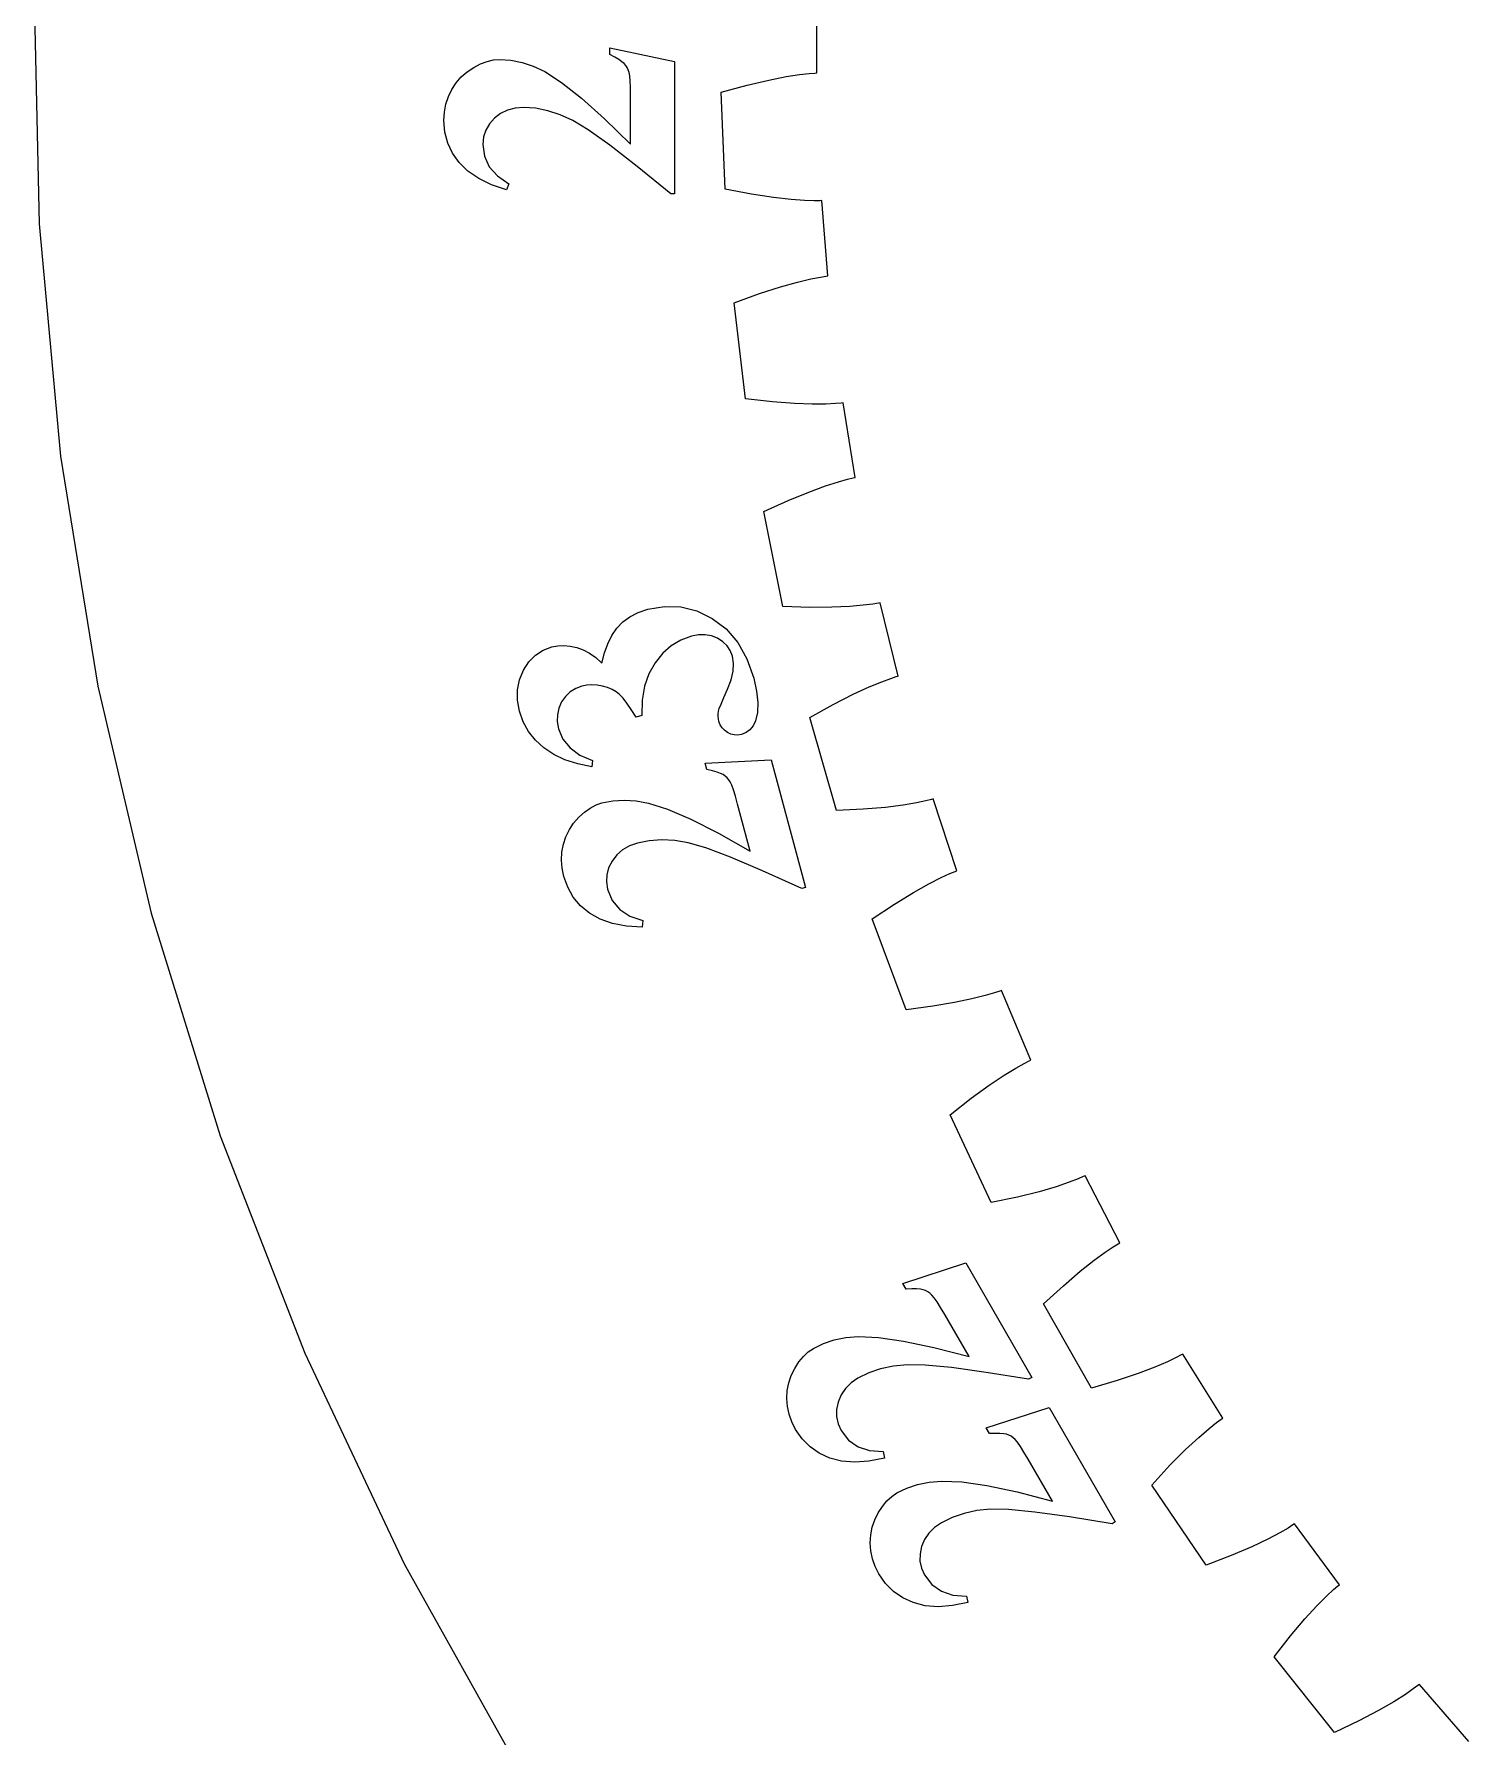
# Model space of a CAD drawing. Header units: metres. Extents: x -322 to 194, y -258 to 258.
# Drawn here: x -321.6 to -210.9, y -131.3 to 0.1 of the extents above; entities that cross this region are included whole.
import ezdxf

# ---------------------------------------------------------------- set-up
doc = ezdxf.new("R2010")
doc.units = ezdxf.units.M

msp = doc.modelspace()

# ---------------------------------------------------------------- linework, layer by layer
for p, q in [((-321.637, 3.41534), (-321.248, -14.5648)), ((-261.238, -2.91498), (-261.238, 2.91498)), ((-277.215, -1.48297), (-277.215, -0.97098)), ((-277.215, -0.97098), (-272.223, -2.03497)), ((-288.218, -2.81754), (-287.71, -2.48097)), ((-287.71, -2.48097), (-287.183, -2.21236)), ((-287.183, -2.21236), (-286.673, -2.02048)), ((-286.673, -2.02048), (-286.179, -1.90535)), ((-286.179, -1.90535), (-285.702, -1.86697)), ((-285.702, -1.86697), (-284.846, -1.9258)), ((-284.846, -1.9258), (-283.982, -2.10223)), ((-283.982, -2.10223), (-283.113, -2.39629)), ((-283.113, -2.39629), (-282.236, -2.80798)), ((-276.827, -1.69011), (-277.215, -1.48297)), ((-276.512, -1.87648), (-276.827, -1.69011)), ((-276.27, -2.0421), (-276.512, -1.87648)), ((-276.1, -2.18698), (-276.27, -2.0421)), ((-275.978, -2.33023), (-276.1, -2.18698)), ((-275.875, -2.49197), (-275.978, -2.33023)), ((-275.791, -2.67223), (-275.875, -2.49197)), ((-272.223, -2.03497), (-272.223, -12.235)), ((-289.398, -4.18198), (-289.062, -3.66805)), ((-289.062, -3.66805), (-288.668, -3.21323)), ((-288.668, -3.21323), (-288.218, -2.81754)), ((-282.236, -2.80798), (-280.932, -3.64047)), ((-280.932, -3.64047), (-279.394, -4.85298)), ((-275.725, -2.87097), (-275.791, -2.67223)), ((-275.677, -3.13936), (-275.725, -2.87097)), ((-275.642, -3.52847), (-275.677, -3.13936)), ((-275.621, -4.03835), (-275.642, -3.52847)), ((-268.613, -4.40302), (-266.616, -3.84758)), ((-266.616, -3.84758), (-264.949, -3.45621)), ((-264.949, -3.45621), (-263.601, -3.19591)), ((-263.601, -3.19591), (-262.562, -3.03735)), ((-262.562, -3.03735), (-261.825, -2.9539)), ((-261.825, -2.9539), (-261.385, -2.92091)), ((-261.385, -2.92091), (-261.238, -2.91498)), ((-289.86, -5.32573), (-289.668, -4.73941)), ((-289.668, -4.73941), (-289.398, -4.18198)), ((-279.394, -4.85298), (-277.621, -6.44548)), ((-275.615, -4.66898), (-275.621, -4.03835)), ((-275.615, -8.41798), (-275.615, -4.66898)), ((-268.316, -11.8674), (-268.613, -4.40302)), ((-290.014, -6.58498), (-289.976, -5.94092)), ((-289.976, -5.94092), (-289.86, -5.32573)), ((-286.112, -6.40398), (-286.504, -6.83942)), ((-285.637, -6.04305), (-286.112, -6.40398)), ((-285.104, -5.78523), (-285.637, -6.04305)), ((-284.514, -5.63054), (-285.104, -5.78523)), ((-283.867, -5.57898), (-284.514, -5.63054)), ((-282.935, -5.64098), (-283.867, -5.57898)), ((-281.992, -5.82698), (-282.935, -5.64098)), ((-281.037, -6.13698), (-281.992, -5.82698)), ((-280.072, -6.57098), (-281.037, -6.13698)), ((-277.621, -6.44548), (-275.615, -8.41798)), ((-289.941, -7.47835), (-290.014, -6.58498)), ((-289.719, -8.31747), (-289.941, -7.47835)), ((-286.951, -7.84792), (-287.007, -8.42097)), ((-286.783, -7.32072), (-286.951, -7.84792)), ((-286.504, -6.83942), (-286.783, -7.32072)), ((-278.871, -7.29698), (-280.072, -6.57098)), ((-277.21, -8.48297), (-278.871, -7.29698)), ((-289.349, -9.10236), (-289.719, -8.31747)), ((-288.831, -9.83298), (-289.349, -9.10236)), ((-287.007, -8.42097), (-286.882, -9.34329)), ((-275.089, -10.129), (-277.21, -8.48297)), ((-288.16, -10.4917), (-288.831, -9.83298)), ((-287.328, -11.0607), (-288.16, -10.4917)), ((-286.882, -9.34329), (-286.508, -10.1562)), ((-286.508, -10.1562), (-285.886, -10.8598)), ((-272.508, -12.235), (-275.089, -10.129)), ((-286.336, -11.5402), (-287.328, -11.0607)), ((-285.182, -11.93), (-286.336, -11.5402)), ((-285.886, -10.8598), (-285.014, -11.454)), ((-285.014, -11.454), (-285.182, -11.93)), ((-272.223, -12.235), (-272.508, -12.235)), ((-266.281, -12.2624), (-268.316, -11.8674)), ((-264.588, -12.5201), (-266.281, -12.2624)), ((-263.224, -12.6725), (-264.588, -12.5201)), ((-262.176, -12.748), (-263.224, -12.6725)), ((-261.435, -12.7726), (-262.176, -12.748)), ((-260.993, -12.7706), (-261.435, -12.7726)), ((-260.847, -12.7648), (-260.993, -12.7706)), ((-260.383, -18.5764), (-260.847, -12.7648)), ((-321.248, -14.5648), (-319.605, -32.4741)), ((-265.669, -19.9333), (-264.039, -19.4107)), ((-264.039, -19.4107), (-262.716, -19.0441)), ((-262.716, -19.0441), (-261.693, -18.8036)), ((-261.693, -18.8036), (-260.965, -18.6618)), ((-260.965, -18.6618), (-260.529, -18.5939)), ((-260.529, -18.5939), (-260.383, -18.5764)), ((-267.616, -20.6456), (-265.669, -19.9333)), ((-266.727, -28.0628), (-267.616, -20.6456)), ((-264.667, -28.2949), (-266.727, -28.0628)), ((-262.959, -28.4173), (-264.667, -28.2949)), ((-261.587, -28.4608), (-262.959, -28.4173)), ((-260.536, -28.4528), (-261.587, -28.4608)), ((-259.796, -28.4185), (-260.536, -28.4528)), ((-259.356, -28.3813), (-259.796, -28.4185)), ((-259.21, -28.364), (-259.356, -28.3813)), ((-258.287, -34.1204), (-259.21, -28.364)), ((-319.605, -32.4741), (-316.717, -50.2251)), ((-258.86, -34.2517), (-258.43, -34.1494)), ((-258.43, -34.1494), (-258.287, -34.1204)), ((-263.448, -35.8929), (-261.865, -35.2425)), ((-261.865, -35.2425), (-260.575, -34.772)), ((-260.575, -34.772), (-259.574, -34.4509)), ((-259.574, -34.4509), (-258.86, -34.2517)), ((-265.332, -36.7577), (-263.448, -35.8929)), ((-263.856, -44.0808), (-265.332, -36.7577)), ((-275.664, -44.8622), (-275.021, -44.5355)), ((-275.021, -44.5355), (-274.287, -44.2873)), ((-274.287, -44.2873), (-272.991, -44.0676)), ((-272.991, -44.0676), (-271.73, -44.1122)), ((-271.73, -44.1122), (-270.504, -44.4209)), ((-270.504, -44.4209), (-269.312, -44.9939)), ((-261.785, -44.1485), (-263.856, -44.0808)), ((-260.073, -44.1348), (-261.785, -44.1485)), ((-258.701, -44.0692), (-260.073, -44.1348)), ((-257.655, -43.9777), (-258.701, -44.0692)), ((-256.919, -43.8846), (-257.655, -43.9777)), ((-256.483, -43.8127), (-256.919, -43.8846)), ((-256.34, -43.7838), (-256.483, -43.8127)), ((-254.962, -49.4486), (-256.34, -43.7838)), ((-277.056, -46.3115), (-276.674, -45.7511)), ((-276.674, -45.7511), (-276.215, -45.2674)), ((-276.215, -45.2674), (-275.664, -44.8622)), ((-269.312, -44.9939), (-268.232, -45.8103)), ((-268.232, -45.8103), (-267.337, -46.8502)), ((-282.365, -47.4553), (-281.694, -47.1997)), ((-281.694, -47.1997), (-281.226, -47.1087)), ((-281.226, -47.1087), (-280.748, -47.0842)), ((-280.748, -47.0842), (-280.262, -47.1264)), ((-280.262, -47.1264), (-279.767, -47.2352)), ((-279.767, -47.2352), (-279.271, -47.4175)), ((-277.628, -47.6593), (-277.374, -46.9476)), ((-277.374, -46.9476), (-277.056, -46.3115)), ((-272.464, -47.1051), (-273.127, -47.689)), ((-271.726, -46.664), (-272.464, -47.1051)), ((-270.915, -46.3654), (-271.726, -46.664)), ((-270.371, -46.2638), (-270.915, -46.3654)), ((-269.854, -46.2576), (-270.371, -46.2638)), ((-269.363, -46.3468), (-269.854, -46.2576)), ((-268.899, -46.5314), (-269.363, -46.3468)), ((-268.49, -46.7917), (-268.899, -46.5314)), ((-268.162, -47.109), (-268.49, -46.7917)), ((-267.916, -47.4833), (-268.162, -47.109)), ((-267.337, -46.8502), (-266.629, -48.1136)), ((-283.879, -48.9995), (-283.457, -48.3551)), ((-283.457, -48.3551), (-282.952, -47.8404)), ((-282.952, -47.8404), (-282.365, -47.4553)), ((-279.271, -47.4175), (-278.781, -47.6803)), ((-278.781, -47.6803), (-278.296, -48.0233)), ((-278.296, -48.0233), (-277.817, -48.4468)), ((-277.817, -48.4468), (-277.628, -47.6593)), ((-273.717, -48.4154), (-274.196, -49.2686)), ((-273.127, -47.689), (-273.717, -48.4154)), ((-267.752, -47.9146), (-267.916, -47.4833)), ((-267.669, -48.4686), (-267.752, -47.9146)), ((-267.703, -49.0747), (-267.669, -48.4686)), ((-266.629, -48.1136), (-266.108, -49.6005)), ((-284.333, -50.499), (-284.183, -49.7287)), ((-284.183, -49.7287), (-283.879, -48.9995)), ((-274.196, -49.2686), (-274.526, -50.2325)), ((-268.122, -50.4436), (-267.854, -49.7331)), ((-267.854, -49.7331), (-267.703, -49.0747)), ((-266.108, -49.6005), (-265.886, -50.6057)), ((-257.191, -50.28), (-256.219, -49.8804)), ((-256.219, -49.8804), (-255.523, -49.6251)), ((-255.523, -49.6251), (-255.103, -49.489)), ((-255.103, -49.489), (-254.962, -49.4486)), ((-316.717, -50.2251), (-312.598, -67.7314)), ((-284.329, -51.3105), (-284.333, -50.499)), ((-280.626, -51.0097), (-280.925, -51.4412)), ((-280.266, -50.662), (-280.626, -51.0097)), ((-279.844, -50.3983), (-280.266, -50.662)), ((-279.36, -50.2185), (-279.844, -50.3983)), ((-278.983, -50.1438), (-279.36, -50.2185)), ((-278.595, -50.119), (-278.983, -50.1438)), ((-278.196, -50.1441), (-278.595, -50.119)), ((-277.786, -50.219), (-278.196, -50.1441)), ((-277.391, -50.3344), (-277.786, -50.219)), ((-277.038, -50.4807), (-277.391, -50.3344)), ((-276.727, -50.658), (-277.038, -50.4807)), ((-276.457, -50.8661), (-276.727, -50.658)), ((-276.19, -51.1428), (-276.457, -50.8661)), ((-275.887, -51.5254), (-276.19, -51.1428)), ((-274.526, -50.2325), (-274.708, -51.3071)), ((-268.624, -51.6041), (-268.411, -51.1017)), ((-268.411, -51.1017), (-268.122, -50.4436)), ((-265.886, -50.6057), (-265.79, -51.4905)), ((-259.966, -51.6256), (-258.439, -50.8515)), ((-258.439, -50.8515), (-257.191, -50.28)), ((-284.172, -52.1631), (-284.329, -51.3105)), ((-283.884, -52.98), (-284.172, -52.1631)), ((-281.253, -52.4304), (-281.26, -52.9566)), ((-281.141, -51.9253), (-281.253, -52.4304)), ((-280.925, -51.4412), (-281.141, -51.9253)), ((-275.549, -52.014), (-275.887, -51.5254)), ((-275.174, -52.6085), (-275.549, -52.014)), ((-274.742, -52.4926), (-275.174, -52.6085)), ((-274.708, -51.3071), (-274.742, -52.4926)), ((-268.85, -52.5483), (-268.847, -52.3446)), ((-268.83, -52.7525), (-268.85, -52.5483)), ((-268.847, -52.3446), (-268.821, -52.1412)), ((-268.821, -52.1412), (-268.76, -51.9506)), ((-268.76, -51.9506), (-268.624, -51.6041)), ((-265.82, -52.2549), (-265.977, -52.8989)), ((-265.79, -51.4905), (-265.82, -52.2549)), ((-261.775, -52.6373), (-259.966, -51.6256)), ((-283.476, -53.7226), (-283.884, -52.98)), ((-282.949, -54.3912), (-283.476, -53.7226)), ((-281.26, -52.9566), (-281.163, -53.5039)), ((-281.163, -53.5039), (-280.824, -54.3081)), ((-268.786, -52.9571), (-268.83, -52.7525)), ((-268.692, -53.2097), (-268.786, -52.9571)), ((-268.551, -53.4335), (-268.692, -53.2097)), ((-268.365, -53.6284), (-268.551, -53.4335)), ((-268.132, -53.7944), (-268.365, -53.6284)), ((-267.874, -53.9172), (-268.132, -53.7944)), ((-266.697, -53.8015), (-267.056, -53.9448)), ((-266.398, -53.5794), (-266.697, -53.8015)), ((-266.158, -53.2786), (-266.398, -53.5794)), ((-265.977, -52.8989), (-266.158, -53.2786)), ((-259.722, -59.82), (-261.775, -52.6373)), ((-282.303, -54.9855), (-282.949, -54.3912)), ((-281.541, -55.4943), (-282.303, -54.9855)), ((-280.824, -54.3081), (-280.275, -54.9859)), ((-280.275, -54.9859), (-279.514, -55.5374)), ((-267.608, -53.9832), (-267.874, -53.9172)), ((-267.336, -53.9924), (-267.608, -53.9832)), ((-267.056, -53.9448), (-267.336, -53.9924)), ((-280.668, -55.9061), (-281.541, -55.4943)), ((-279.684, -56.2207), (-280.668, -55.9061)), ((-278.587, -56.4384), (-279.684, -56.2207)), ((-279.514, -55.5374), (-278.542, -55.9624)), ((-278.542, -55.9624), (-278.587, -56.4384)), ((-269.849, -56.1623), (-264.752, -55.898)), ((-269.716, -56.6569), (-269.849, -56.1623)), ((-264.752, -55.898), (-262.112, -65.7505)), ((-269.288, -56.7565), (-269.716, -56.6569)), ((-268.936, -56.855), (-269.288, -56.7565)), ((-268.659, -56.9524), (-268.936, -56.855)), ((-268.458, -57.0486), (-268.659, -56.9524)), ((-268.303, -57.1552), (-268.458, -57.0486)), ((-268.161, -57.2847), (-268.303, -57.1552)), ((-268.033, -57.4371), (-268.161, -57.2847)), ((-267.919, -57.6122), (-268.033, -57.4371)), ((-267.803, -57.8589), (-267.919, -57.6122)), ((-277.816, -59.2246), (-276.973, -59.0597)), ((-276.973, -59.0597), (-276.094, -59.0067)), ((-276.094, -59.0067), (-275.177, -59.0656)), ((-275.177, -59.0656), (-274.224, -59.2365)), ((-267.668, -58.2257), (-267.803, -57.8589)), ((-267.516, -58.7128), (-267.668, -58.2257)), ((-267.346, -59.3202), (-267.516, -58.7128)), ((-252.822, -59.0733), (-253.548, -59.2246)), ((-252.394, -58.967), (-252.822, -59.0733)), ((-252.253, -58.9268), (-252.394, -58.967)), ((-250.429, -64.4642), (-252.253, -58.9268)), ((-280, -60.7939), (-279.597, -60.3374)), ((-279.597, -60.3374), (-279.157, -59.9415)), ((-279.157, -59.9415), (-278.714, -59.6241)), ((-278.714, -59.6241), (-278.267, -59.3851)), ((-278.267, -59.3851), (-277.816, -59.2246)), ((-274.224, -59.2365), (-272.749, -59.7031)), ((-272.749, -59.7031), (-270.95, -60.4761)), ((-266.376, -62.9415), (-267.346, -59.3202)), ((-257.652, -59.7229), (-259.722, -59.82)), ((-255.946, -59.5733), (-257.652, -59.7229)), ((-254.585, -59.3989), (-255.946, -59.5733)), ((-253.548, -59.2246), (-254.585, -59.3989)), ((-280.595, -61.8338), (-280.332, -61.2927)), ((-280.332, -61.2927), (-280, -60.7939)), ((-270.95, -60.4761), (-268.825, -61.5556)), ((-268.825, -61.5556), (-266.376, -62.9415)), ((-280.937, -63.6417), (-280.903, -63.0255)), ((-280.903, -63.0255), (-280.787, -62.4174)), ((-280.787, -62.4174), (-280.595, -61.8338)), ((-276.224, -62.8545), (-276.672, -63.2414)), ((-275.694, -62.5525), (-276.224, -62.8545)), ((-275.083, -62.3352), (-275.694, -62.5525)), ((-274.166, -62.1539), (-275.083, -62.3352)), ((-273.207, -62.0894), (-274.166, -62.1539)), ((-272.205, -62.1417), (-273.207, -62.0894)), ((-271.159, -62.311), (-272.205, -62.1417)), ((-269.811, -62.7014), (-271.159, -62.311)), ((-267.9, -63.4171), (-269.811, -62.7014)), ((-280.889, -64.2658), (-280.937, -63.6417)), ((-280.76, -64.8979), (-280.889, -64.2658)), ((-277.303, -64.235), (-277.448, -64.7722)), ((-277.038, -63.7132), (-277.303, -64.235)), ((-276.672, -63.2414), (-277.038, -63.7132)), ((-265.425, -64.458), (-267.9, -63.4171)), ((-280.457, -65.7417), (-280.76, -64.8979)), ((-277.448, -64.7722), (-277.473, -65.3248)), ((-277.473, -65.3248), (-277.379, -65.8928)), ((-262.387, -65.8242), (-265.425, -64.458)), ((-253.784, -66.1389), (-252.585, -65.4701)), ((-252.585, -65.4701), (-251.648, -64.9945)), ((-251.648, -64.9945), (-250.974, -64.6847)), ((-250.974, -64.6847), (-250.567, -64.5157)), ((-250.567, -64.5157), (-250.429, -64.4642)), ((-280.026, -66.4948), (-280.457, -65.7417)), ((-279.466, -67.1573), (-280.026, -66.4948)), ((-277.379, -65.8928), (-277.02, -66.7515)), ((-277.02, -66.7515), (-276.449, -67.4401)), ((-262.112, -65.7505), (-262.387, -65.8242)), ((-255.245, -67.032), (-253.784, -66.1389)), ((-312.598, -67.7314), (-307.268, -84.9078)), ((-278.777, -67.729), (-279.466, -67.1573)), ((-277.958, -68.1915), (-278.777, -67.729)), ((-277.007, -68.5259), (-277.958, -68.1915)), ((-276.449, -67.4401), (-275.666, -67.9585)), ((-275.666, -67.9585), (-274.67, -68.3069)), ((-274.67, -68.3069), (-274.709, -68.8102)), ((-256.968, -68.1842), (-255.245, -67.032)), ((-254.351, -75.1811), (-256.968, -68.1842)), ((-275.924, -68.7321), (-277.007, -68.5259)), ((-274.709, -68.8102), (-275.924, -68.7321)), ((-250.607, -74.6352), (-252.295, -74.9198)), ((-249.263, -74.3531), (-250.607, -74.6352)), ((-248.244, -74.097), (-249.263, -74.3531)), ((-247.532, -73.8886), (-248.244, -74.097)), ((-247.113, -73.7485), (-247.532, -73.8886)), ((-246.976, -73.6972), (-247.113, -73.7485)), ((-244.718, -79.0723), (-246.976, -73.6972)), ((-252.295, -74.9198), (-254.351, -75.1811)), ((-246.788, -80.2462), (-245.891, -79.6977)), ((-245.891, -79.6977), (-245.244, -79.3354)), ((-245.244, -79.3354), (-244.851, -79.1345)), ((-244.851, -79.1345), (-244.718, -79.0723)), ((-249.315, -82.0145), (-247.93, -81.0082)), ((-247.93, -81.0082), (-246.788, -80.2462)), ((-250.941, -83.3), (-249.315, -82.0145)), ((-247.776, -90.0669), (-250.941, -83.3)), ((-307.268, -84.9078), (-300.753, -101.67)), ((-240.542, -88.0017), (-240.675, -88.0638)), ((-237.865, -93.1804), (-240.542, -88.0017)), ((-244.087, -89.2252), (-245.747, -89.643)), ((-242.77, -88.8373), (-244.087, -89.2252)), ((-241.774, -88.501), (-242.77, -88.8373)), ((-241.081, -88.2366), (-241.774, -88.501)), ((-240.675, -88.0638), (-241.081, -88.2366)), ((-245.747, -89.643), (-247.776, -90.0669)), ((-238.368, -93.4845), (-237.992, -93.253)), ((-237.992, -93.253), (-237.865, -93.1804)), ((-240.912, -95.3654), (-239.834, -94.5151)), ((-239.834, -94.5151), (-238.984, -93.8971)), ((-238.984, -93.8971), (-238.368, -93.4845)), ((-254.601, -96.2981), (-249.746, -94.7235)), ((-249.746, -94.7235), (-244.646, -103.557)), ((-242.213, -96.4785), (-240.912, -95.3654)), ((-254.345, -96.7415), (-254.601, -96.2981)), ((-253.906, -96.7269), (-254.345, -96.7415)), ((-253.54, -96.7308), (-253.906, -96.7269)), ((-253.247, -96.7532), (-253.54, -96.7308)), ((-253.028, -96.7942), (-253.247, -96.7532)), ((-252.851, -96.857), (-253.028, -96.7942)), ((-252.68, -96.9454), (-252.851, -96.857)), ((-252.517, -97.0594), (-252.68, -96.9454)), ((-252.362, -97.199), (-252.517, -97.0594)), ((-252.185, -97.4072), (-252.362, -97.199)), ((-243.732, -97.8891), (-242.213, -96.4785)), ((-251.961, -97.7268), (-252.185, -97.4072)), ((-251.688, -98.158), (-251.961, -97.7268)), ((-251.367, -98.7007), (-251.688, -98.158)), ((-240.039, -104.383), (-243.732, -97.8891)), ((-249.492, -101.947), (-251.367, -98.7007)), ((-261.504, -101.318), (-260.733, -100.941)), ((-260.733, -100.941), (-259.897, -100.662)), ((-259.897, -100.662), (-258.997, -100.482)), ((-258.997, -100.482), (-258.032, -100.4)), ((-258.032, -100.4), (-256.486, -100.469)), ((-256.486, -100.469), (-254.548, -100.75)), ((-254.548, -100.75), (-252.216, -101.243)), ((-300.753, -101.67), (-293.084, -117.938)), ((-262.936, -102.854), (-262.614, -102.358)), ((-262.614, -102.358), (-262.268, -101.936)), ((-262.268, -101.936), (-261.898, -101.59)), ((-261.898, -101.59), (-261.504, -101.318)), ((-252.216, -101.243), (-249.492, -101.947)), ((-234.181, -102.345), (-235.147, -102.76)), ((-233.511, -102.027), (-234.181, -102.345)), ((-233.12, -101.822), (-233.511, -102.027)), ((-232.992, -101.75), (-233.12, -101.822)), ((-229.912, -106.699), (-232.992, -101.75)), ((-263.4, -103.967), (-263.207, -103.399)), ((-263.207, -103.399), (-262.936, -102.854)), ((-258.059, -103.615), (-258.593, -103.983)), ((-257.221, -103.203), (-258.059, -103.615)), ((-256.311, -102.892), (-257.221, -103.203)), ((-255.329, -102.683), (-256.311, -102.892)), ((-254.275, -102.576), (-255.329, -102.683)), ((-252.872, -102.605), (-254.275, -102.576)), ((-250.841, -102.801), (-252.872, -102.605)), ((-248.181, -103.166), (-250.841, -102.801)), ((-244.893, -103.699), (-248.181, -103.166)), ((-244.646, -103.557), (-244.893, -103.699)), ((-236.429, -103.251), (-238.05, -103.799)), ((-235.147, -102.76), (-236.429, -103.251)), ((-263.547, -105.171), (-263.513, -104.558)), ((-263.513, -104.558), (-263.4, -103.967)), ((-259.359, -104.902), (-259.591, -105.452)), ((-259.027, -104.412), (-259.359, -104.902)), ((-258.593, -103.983), (-259.027, -104.412)), ((-238.05, -103.799), (-240.039, -104.383)), ((-263.502, -105.788), (-263.547, -105.171)), ((-263.376, -106.392), (-263.502, -105.788)), ((-263.168, -106.983), (-263.376, -106.392)), ((-259.712, -106.025), (-259.713, -106.581)), ((-259.591, -105.452), (-259.712, -106.025)), ((-248.164, -107.448), (-243.308, -105.874)), ((-243.308, -105.874), (-238.208, -114.707)), ((-262.879, -107.56), (-263.168, -106.983)), ((-262.369, -108.297), (-262.879, -107.56)), ((-259.713, -106.581), (-259.594, -107.122)), ((-259.594, -107.122), (-259.356, -107.646)), ((-259.356, -107.646), (-258.787, -108.382)), ((-247.908, -107.892), (-248.164, -107.448)), ((-231.769, -108.186), (-230.971, -107.503)), ((-230.971, -107.503), (-230.389, -107.043)), ((-230.389, -107.043), (-230.033, -106.782)), ((-230.033, -106.782), (-229.912, -106.699)), ((-261.757, -108.912), (-262.369, -108.297)), ((-261.044, -109.407), (-261.757, -108.912)), ((-258.787, -108.382), (-258.057, -108.9)), ((-258.057, -108.9), (-257.167, -109.198)), ((-247.468, -107.877), (-247.908, -107.892)), ((-247.102, -107.881), (-247.468, -107.877)), ((-246.81, -107.903), (-247.102, -107.881)), ((-246.591, -107.944), (-246.81, -107.903)), ((-246.413, -108.007), (-246.591, -107.944)), ((-246.243, -108.096), (-246.413, -108.007)), ((-246.08, -108.21), (-246.243, -108.096)), ((-245.924, -108.349), (-246.08, -108.21)), ((-245.748, -108.557), (-245.924, -108.349)), ((-245.523, -108.877), (-245.748, -108.557)), ((-245.25, -109.308), (-245.523, -108.877)), ((-232.776, -109.12), (-231.769, -108.186)), ((-260.231, -109.781), (-261.044, -109.407)), ((-259.32, -110.016), (-260.231, -109.781)), ((-258.315, -110.093), (-259.32, -110.016)), ((-257.216, -110.012), (-258.315, -110.093)), ((-256.022, -109.773), (-257.216, -110.012)), ((-257.167, -109.198), (-256.115, -109.277)), ((-256.115, -109.277), (-256.022, -109.773)), ((-244.929, -109.851), (-245.25, -109.308)), ((-243.055, -113.097), (-244.929, -109.851)), ((-235.386, -111.859), (-233.984, -110.333)), ((-233.984, -110.333), (-232.776, -109.12)), ((-253.459, -111.812), (-252.559, -111.632)), ((-252.559, -111.632), (-251.594, -111.55)), ((-251.594, -111.55), (-250.049, -111.619)), ((-250.049, -111.619), (-248.11, -111.9)), ((-255.83, -113.086), (-255.46, -112.74)), ((-255.46, -112.74), (-255.066, -112.468)), ((-255.066, -112.468), (-254.295, -112.091)), ((-254.295, -112.091), (-253.459, -111.812)), ((-248.11, -111.9), (-245.779, -112.393)), ((-245.779, -112.393), (-243.055, -113.097)), ((-231.19, -118.04), (-235.386, -111.859)), ((-256.77, -114.549), (-256.498, -114.004)), ((-256.498, -114.004), (-256.176, -113.508)), ((-256.176, -113.508), (-255.83, -113.086)), ((-249.873, -114.042), (-250.783, -114.353)), ((-248.891, -113.833), (-249.873, -114.042)), ((-247.838, -113.726), (-248.891, -113.833)), ((-246.435, -113.755), (-247.838, -113.726)), ((-244.403, -113.951), (-246.435, -113.755)), ((-241.744, -114.316), (-244.403, -113.951)), ((-257.075, -115.708), (-256.962, -115.117)), ((-256.962, -115.117), (-256.77, -114.549)), ((-252.589, -115.562), (-252.922, -116.052)), ((-252.156, -115.133), (-252.589, -115.562)), ((-251.621, -114.765), (-252.156, -115.133)), ((-250.783, -114.353), (-251.621, -114.765)), ((-238.455, -114.85), (-241.744, -114.316)), ((-238.208, -114.707), (-238.455, -114.85)), ((-225.512, -115.543), (-226.441, -116.033)), ((-224.869, -115.172), (-225.512, -115.543)), ((-224.496, -114.937), (-224.869, -115.172)), ((-224.374, -114.855), (-224.496, -114.937)), ((-220.91, -119.544), (-224.374, -114.855)), ((-257.11, -116.321), (-257.075, -115.708)), ((-257.065, -116.938), (-257.11, -116.321)), ((-253.153, -116.602), (-253.274, -117.175)), ((-252.922, -116.052), (-253.153, -116.602)), ((-227.68, -116.624), (-229.253, -117.3)), ((-226.441, -116.033), (-227.68, -116.624)), ((-293.084, -117.938), (-284.299, -133.631)), ((-256.938, -117.542), (-257.065, -116.938)), ((-256.73, -118.133), (-256.938, -117.542)), ((-256.442, -118.71), (-256.73, -118.133)), ((-253.274, -117.175), (-253.275, -117.731)), ((-253.275, -117.731), (-253.157, -118.272)), ((-229.253, -117.3), (-231.19, -118.04)), ((-255.931, -119.447), (-256.442, -118.71)), ((-255.319, -120.063), (-255.931, -119.447)), ((-253.157, -118.272), (-252.919, -118.796)), ((-252.919, -118.796), (-252.35, -119.533)), ((-252.35, -119.533), (-251.62, -120.05)), ((-221.024, -119.636), (-220.91, -119.544)), ((-254.607, -120.557), (-255.319, -120.063)), ((-253.793, -120.931), (-254.607, -120.557)), ((-251.62, -120.05), (-250.729, -120.348)), ((-250.729, -120.348), (-249.677, -120.427)), ((-249.677, -120.427), (-249.585, -120.923)), ((-222.643, -121.174), (-221.902, -120.429)), ((-221.902, -120.429), (-221.359, -119.924)), ((-221.359, -119.924), (-221.024, -119.636)), ((-252.883, -121.166), (-253.793, -120.931)), ((-251.878, -121.243), (-252.883, -121.166)), ((-250.778, -121.162), (-251.878, -121.243)), ((-249.585, -120.923), (-250.778, -121.162)), ((-223.573, -122.184), (-222.643, -121.174)), ((-225.957, -125.122), (-224.681, -123.489)), ((-224.681, -123.489), (-223.573, -122.184)), ((-221.283, -130.95), (-225.957, -125.122)), ((-214.856, -127.325), (-215.21, -127.589)), ((-214.742, -127.233), (-214.856, -127.325)), ((-210.916, -131.633), (-214.742, -127.233)), ((-216.709, -128.572), (-217.897, -129.26)), ((-215.821, -128.01), (-216.709, -128.572)), ((-215.21, -127.589), (-215.821, -128.01)), ((-219.411, -130.058), (-221.283, -130.95)), ((-217.897, -129.26), (-219.411, -130.058))]:
    msp.add_line(p, q)

doc.saveas('drawing.dxf')
